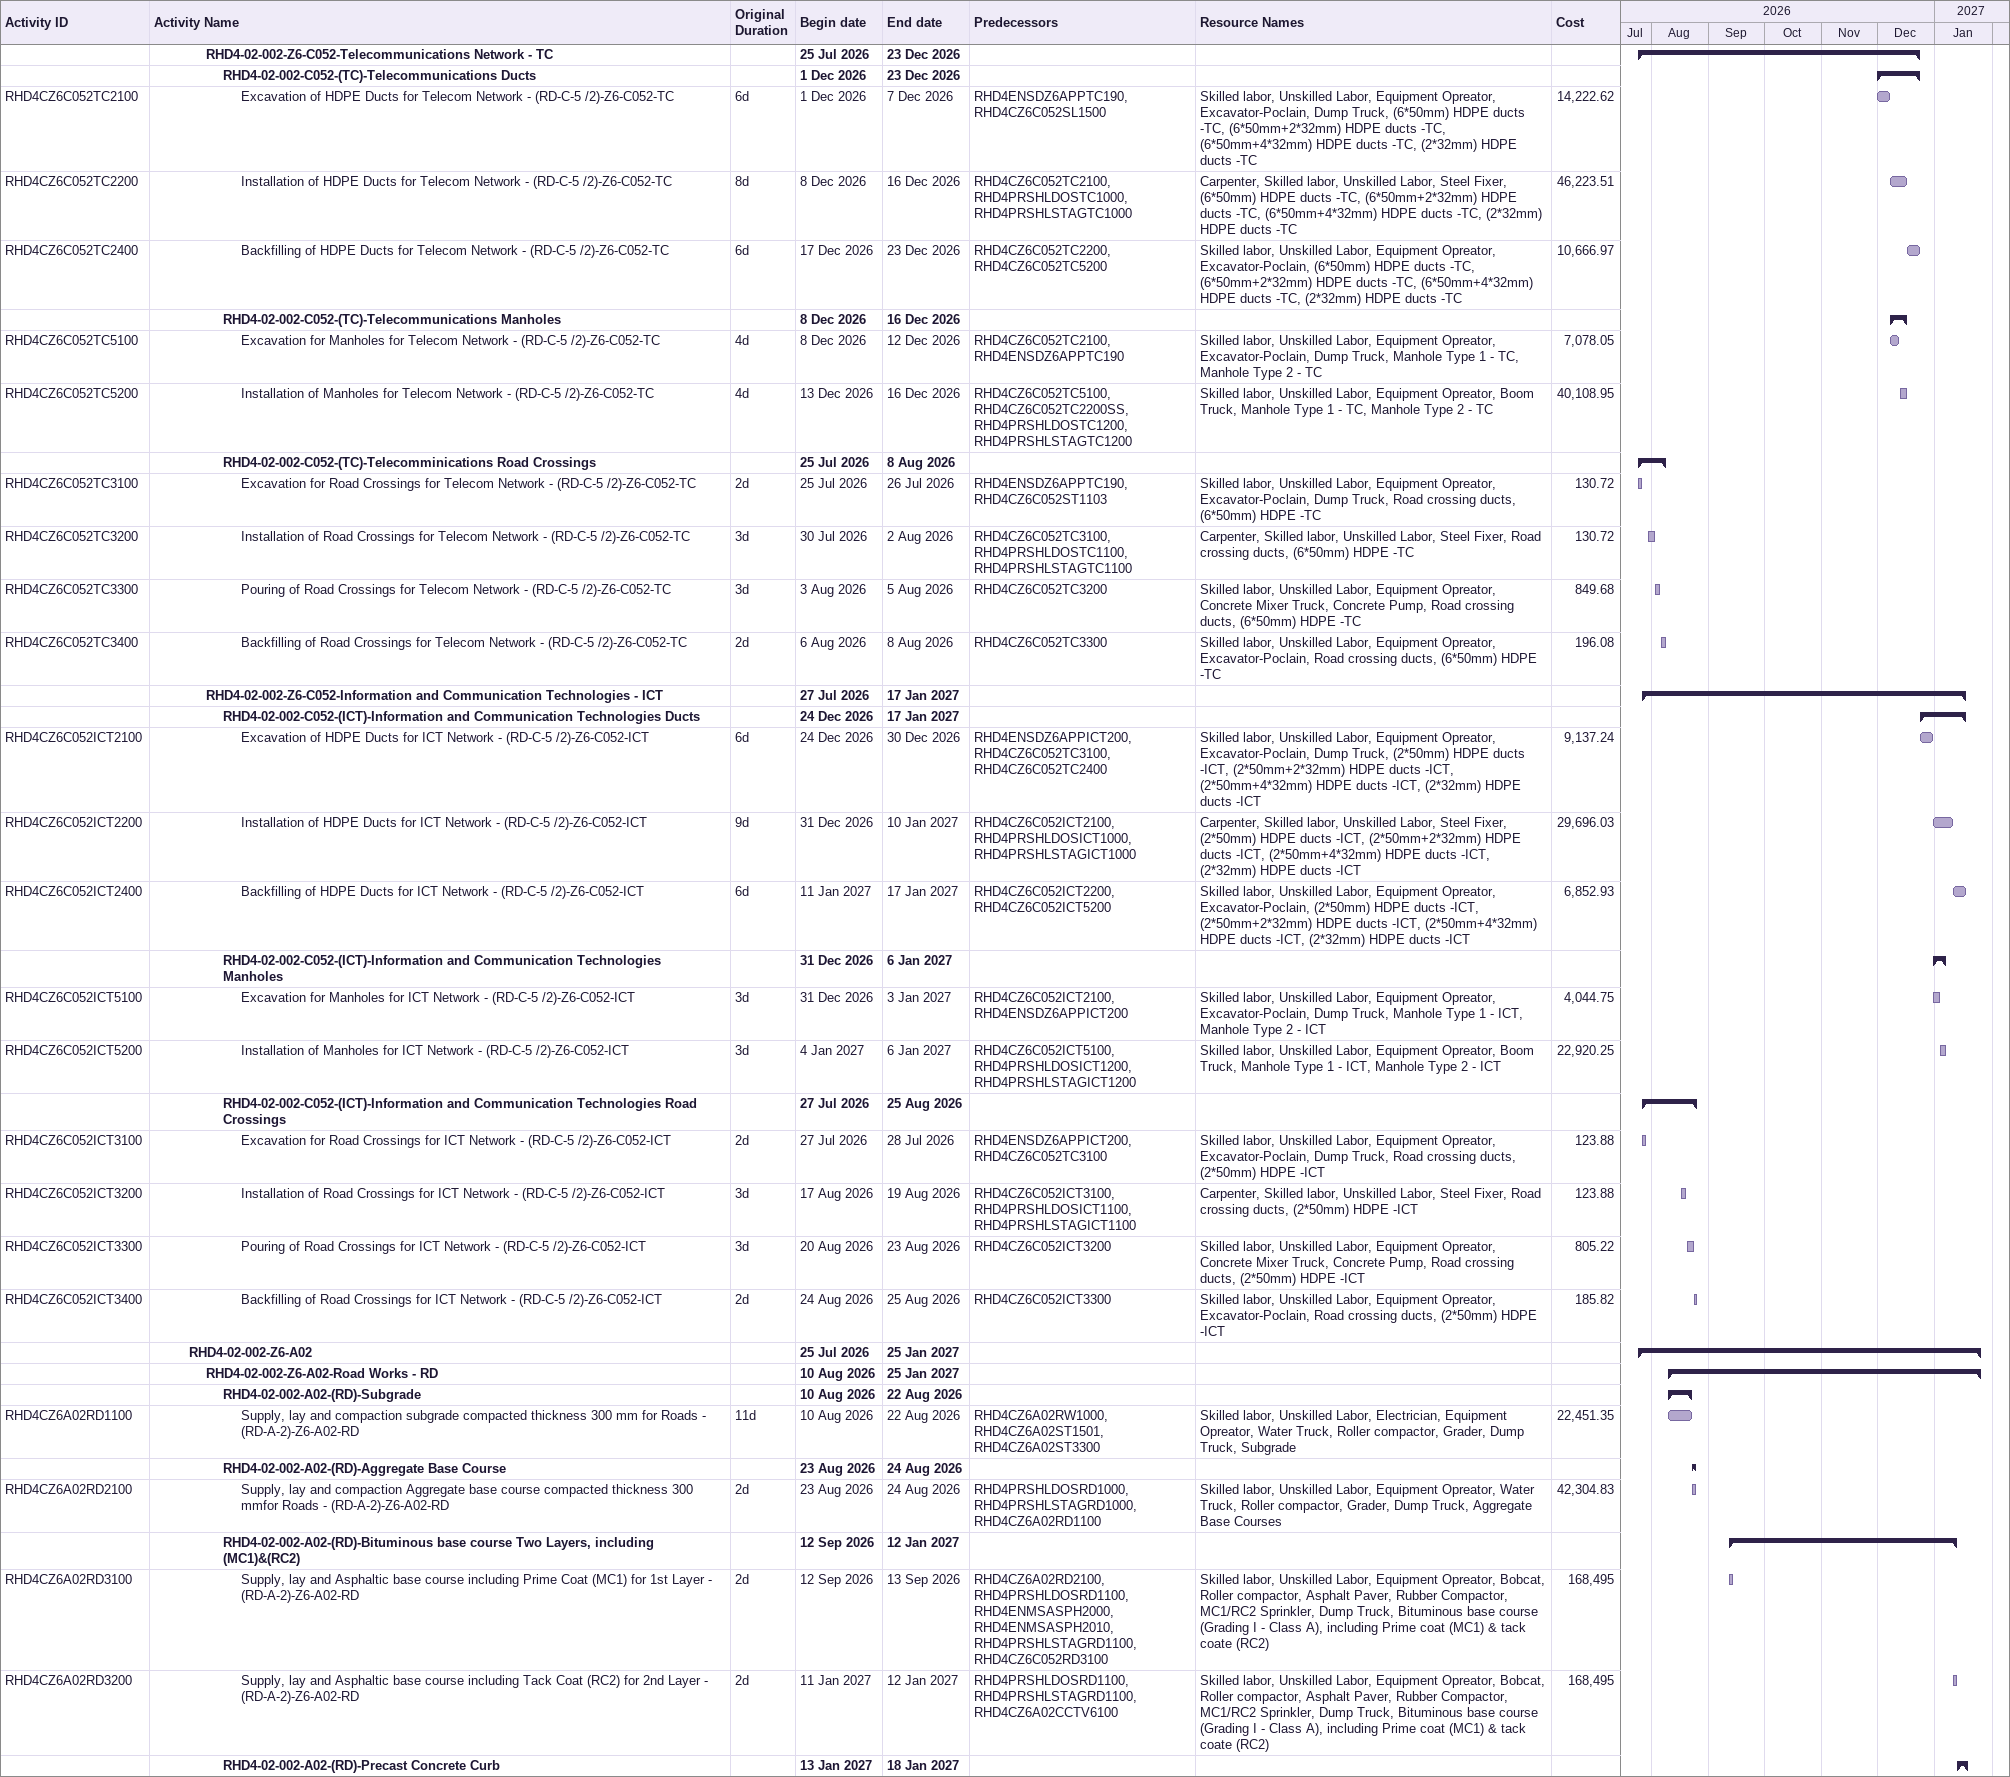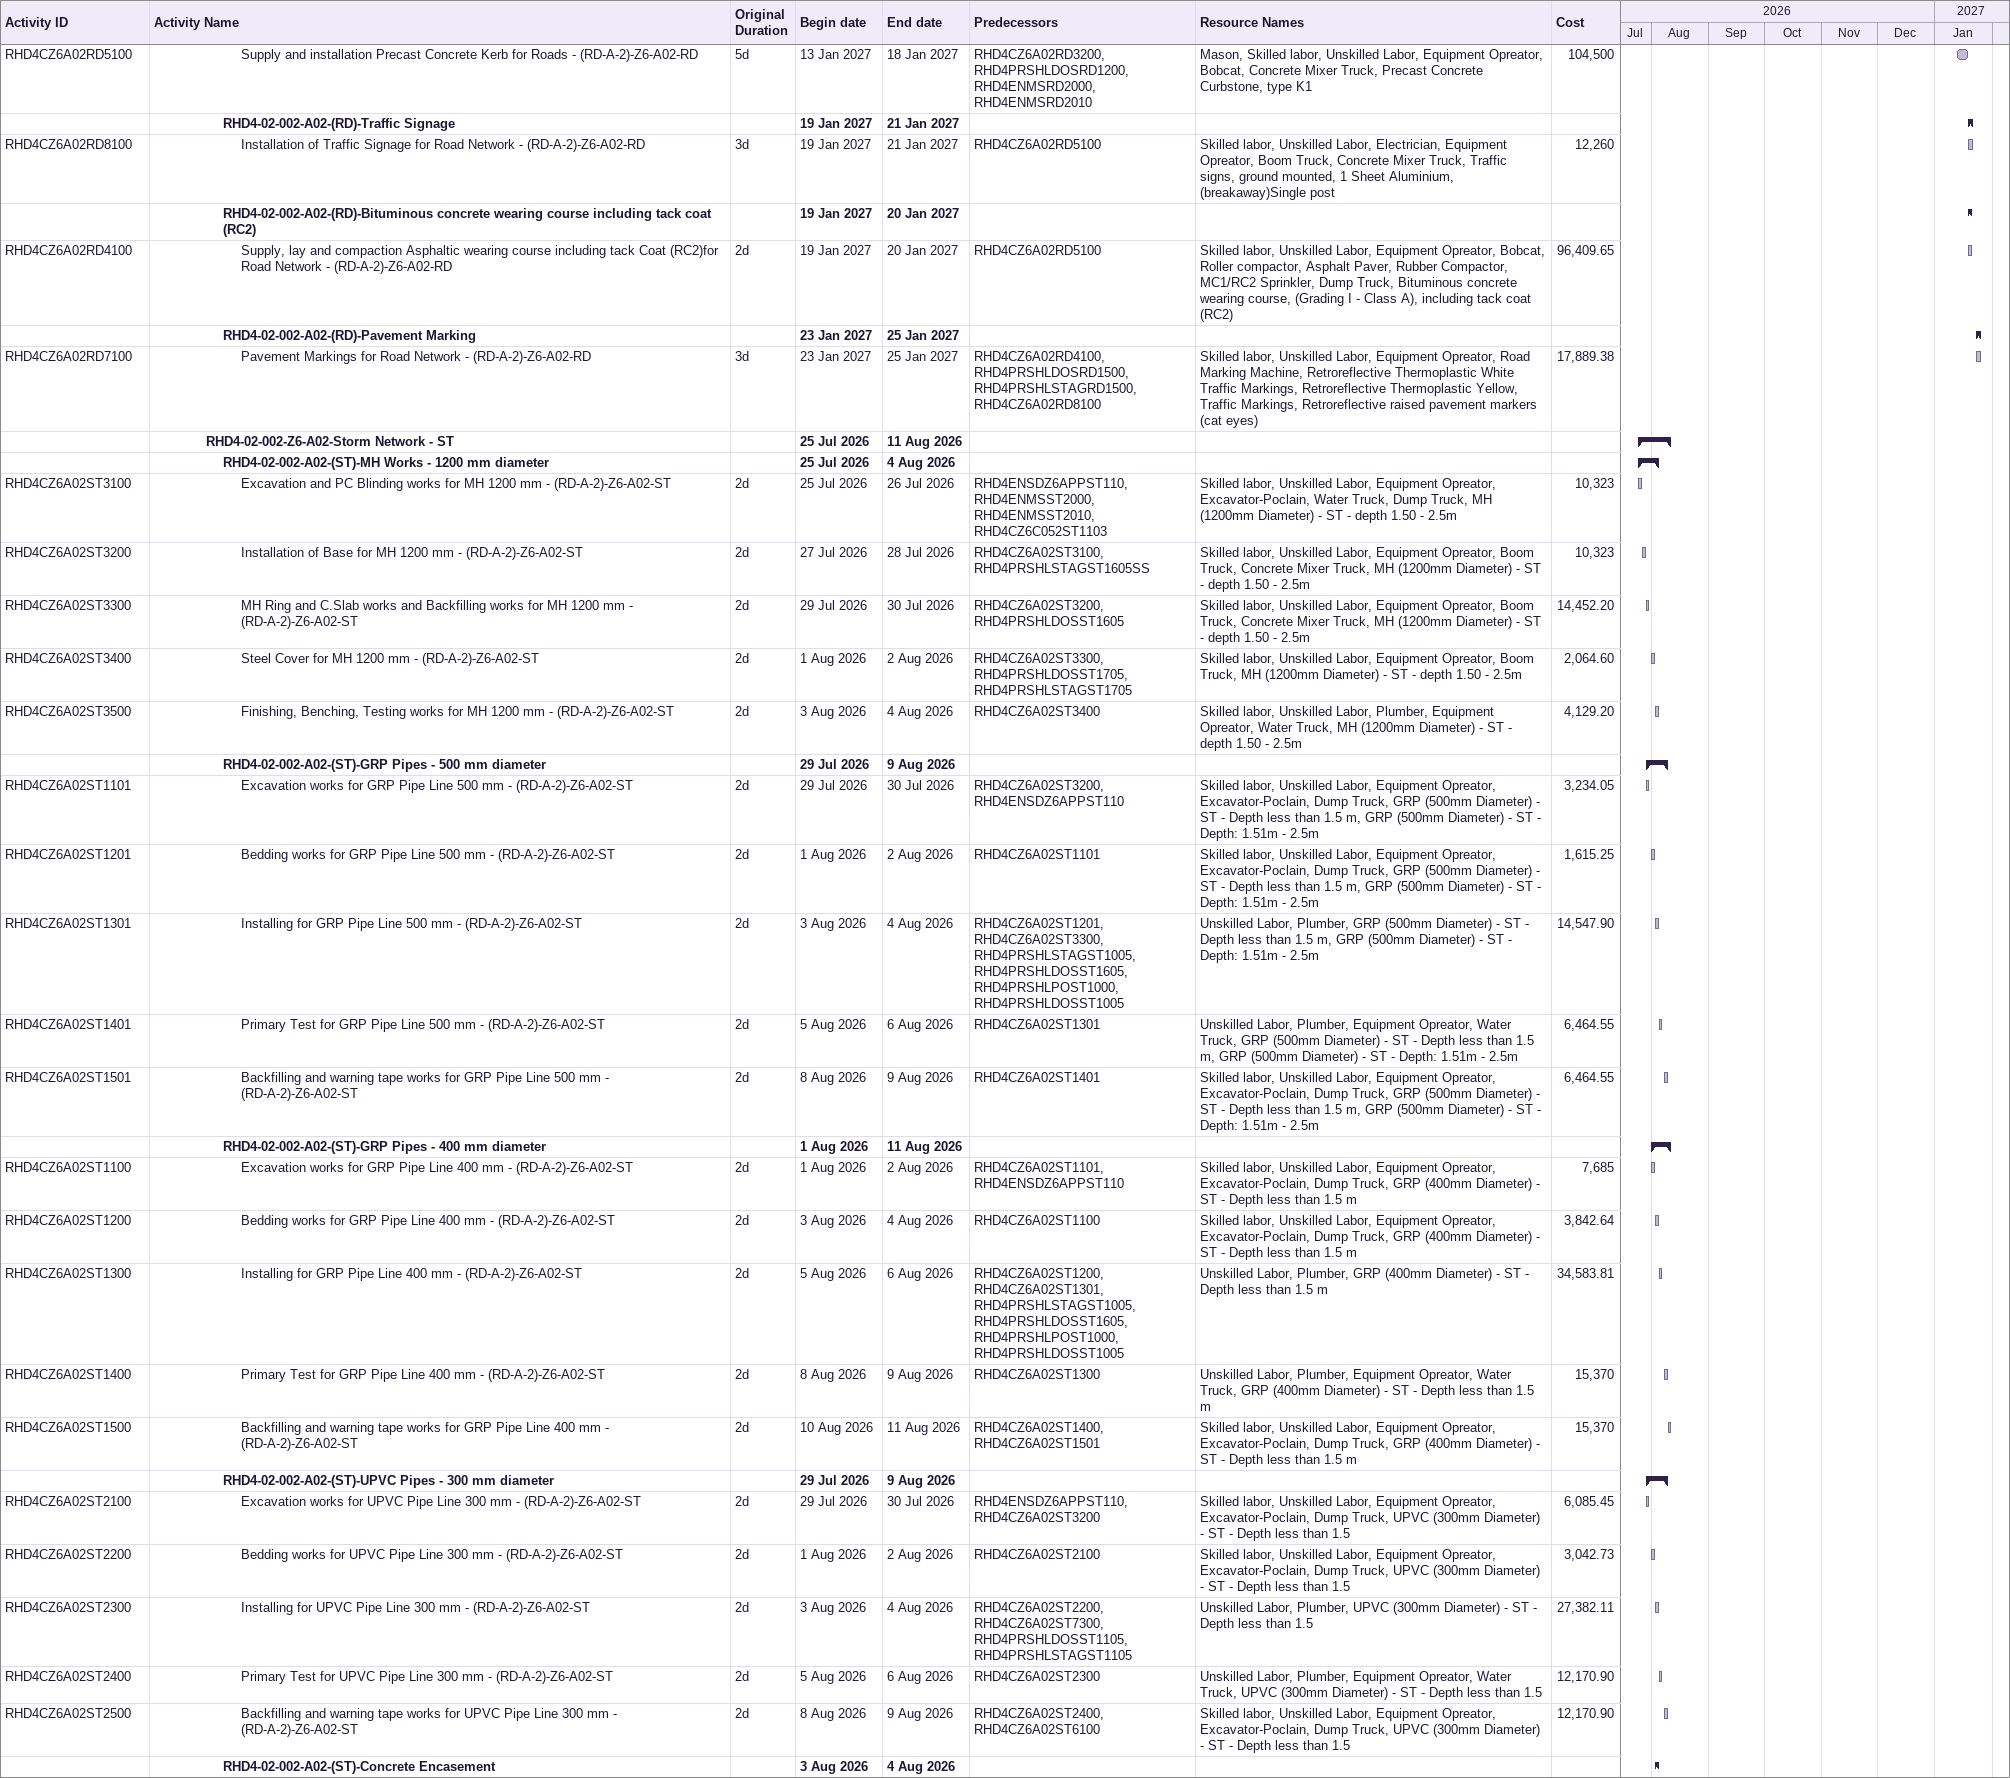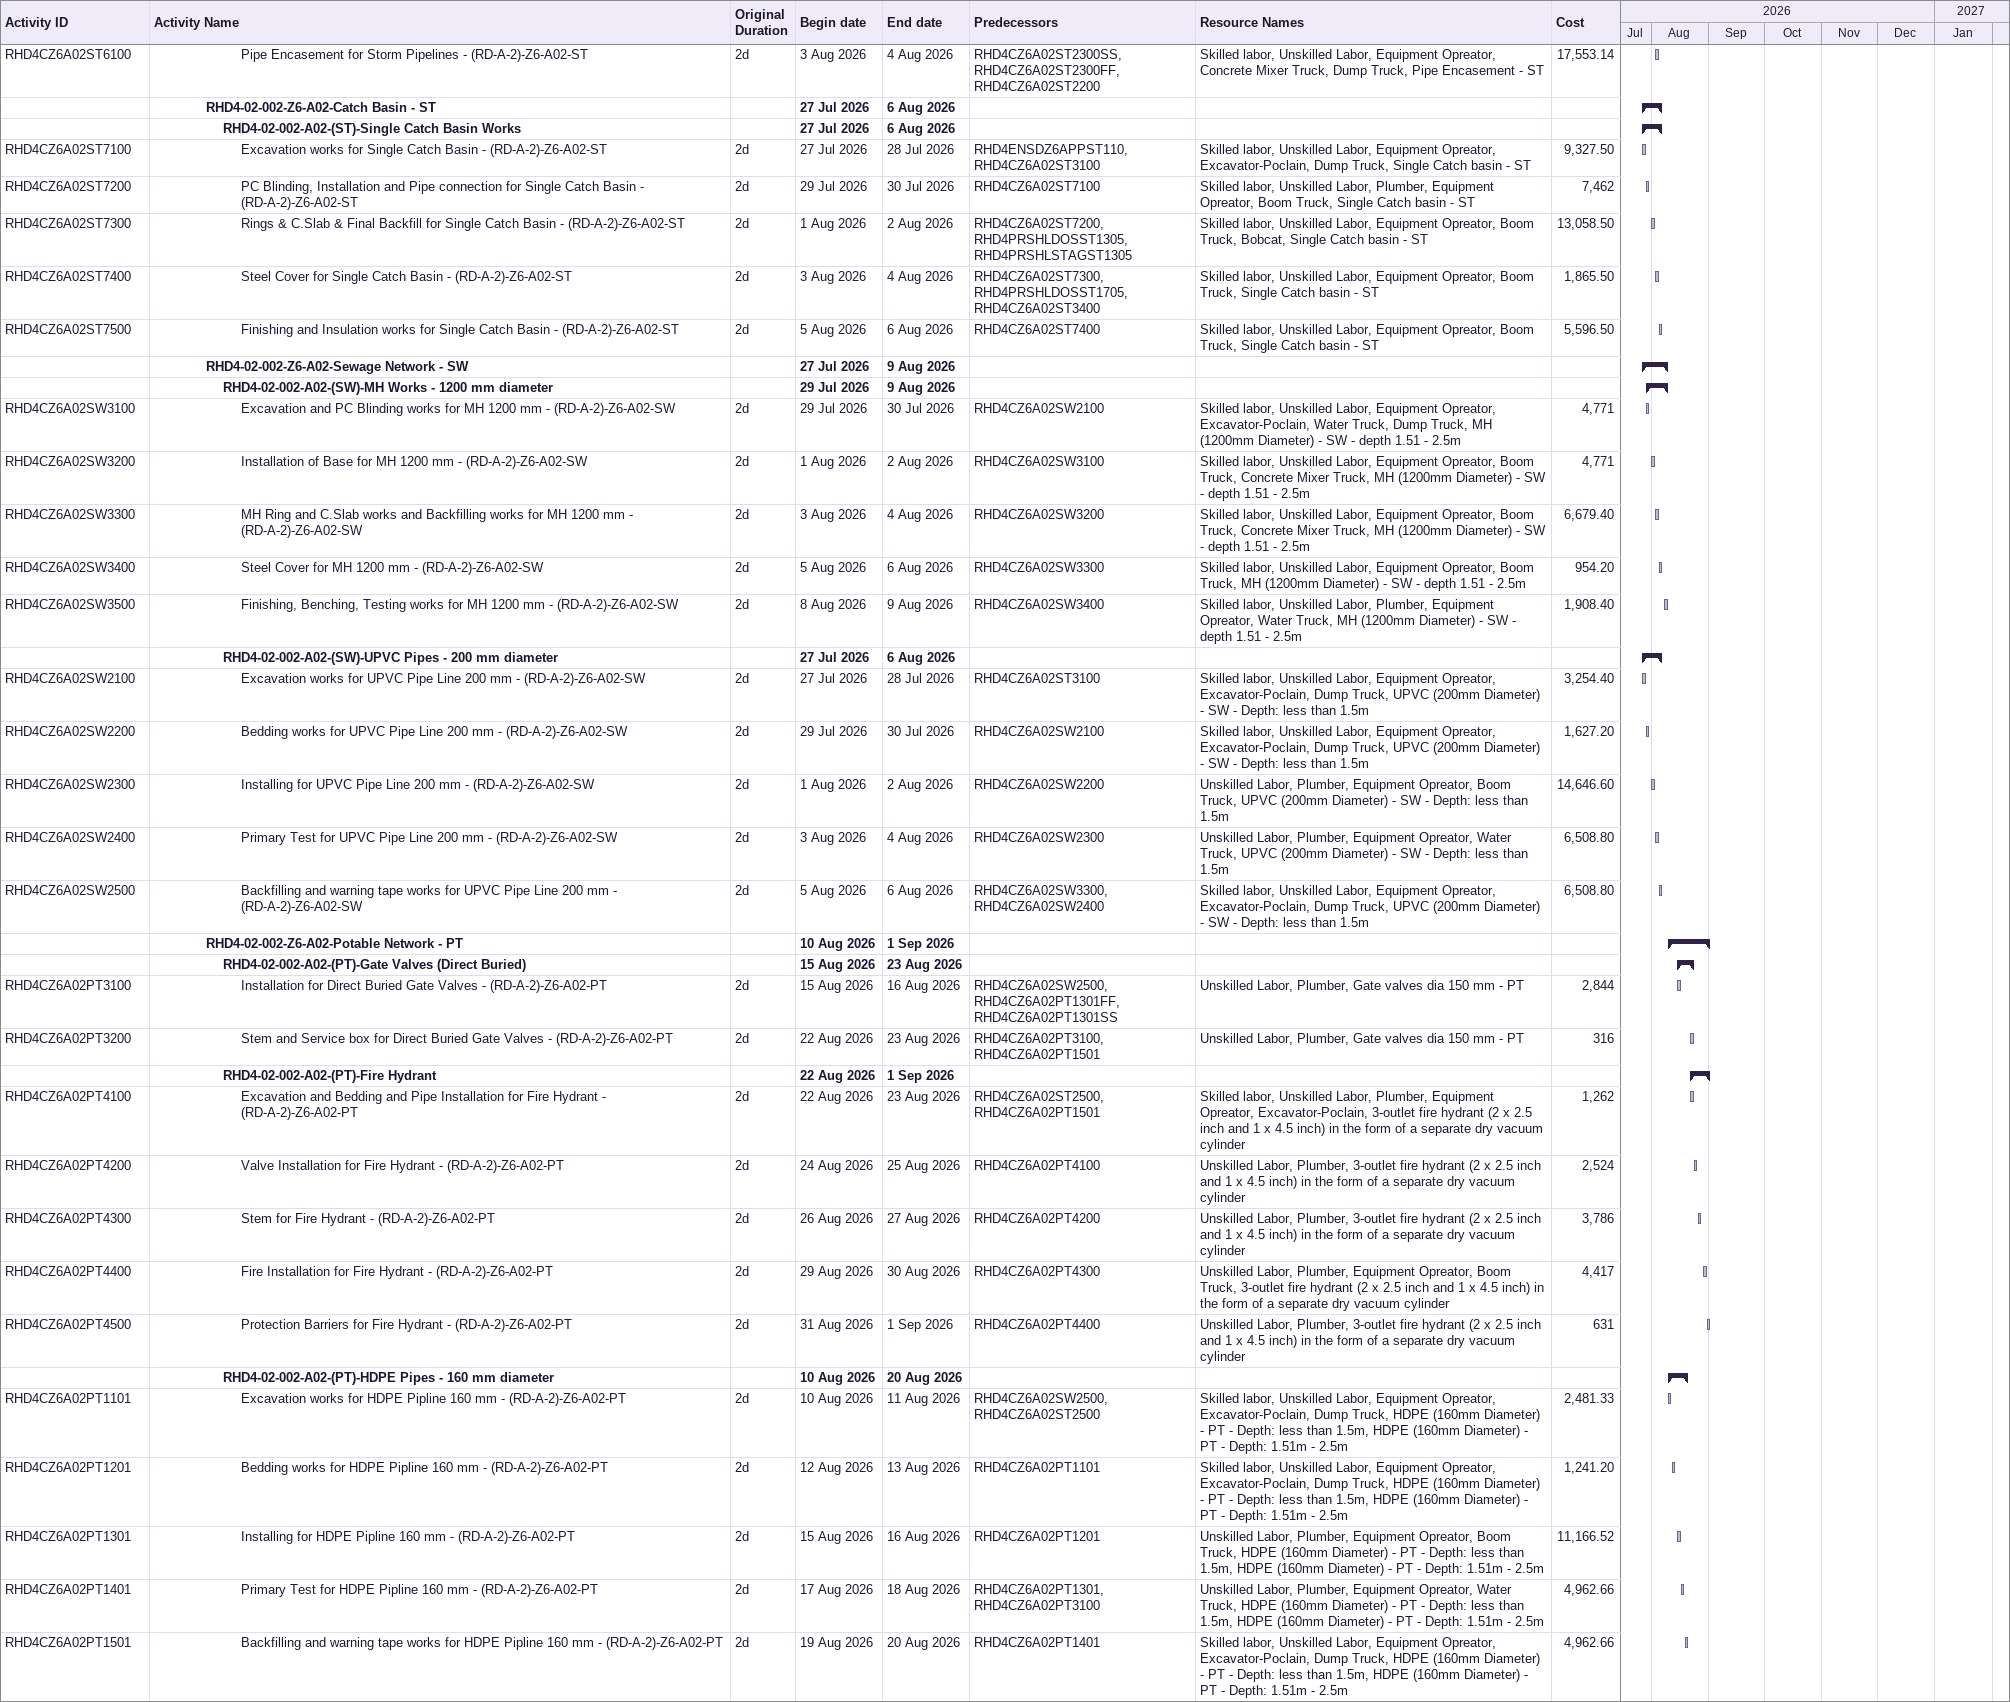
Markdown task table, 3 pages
| ID | Level | Task | Original duration | Start | Finish | Predecessors | Resources | Cost |
|---|---|---|---|---|---|---|---|---|
|  | 4 | **RHD4-02-002-Z6-C052-Telecommunications Network - TC** |  | 2026-07-25 | 2026-12-23 |  |  |  |
|  | 5 | **RHD4-02-002-C052-(TC)-Telecommunications Ducts** |  | 2026-12-01 | 2026-12-23 |  |  |  |
| RHD4CZ6C052TC2100 | 6 | Excavation of HDPE Ducts for Telecom Network - (RD-C-5 /2)-Z6-C052-TC | 6d | 2026-12-01 | 2026-12-07 | RHD4ENSDZ6APPTC190, RHD4CZ6C052SL1500 | Skilled labor, Unskilled Labor, Equipment Opreator, Excavator-Poclain, Dump Truck, (6*50mm) HDPE ducts -TC, (6*50mm+2*32mm) HDPE ducts -TC, (6*50mm+4*32mm) HDPE ducts -TC, (2*32mm) HDPE ducts -TC | 14222.62 |
| RHD4CZ6C052TC2200 | 6 | Installation of HDPE Ducts for Telecom Network - (RD-C-5 /2)-Z6-C052-TC | 8d | 2026-12-08 | 2026-12-16 | RHD4CZ6C052TC2100, RHD4PRSHLDOSTC1000, RHD4PRSHLSTAGTC1000 | Carpenter, Skilled labor, Unskilled Labor, Steel Fixer, (6*50mm) HDPE ducts -TC, (6*50mm+2*32mm) HDPE ducts -TC, (6*50mm+4*32mm) HDPE ducts -TC, (2*32mm) HDPE ducts -TC | 46223.51 |
| RHD4CZ6C052TC2400 | 6 | Backfilling of HDPE Ducts for Telecom Network - (RD-C-5 /2)-Z6-C052-TC | 6d | 2026-12-17 | 2026-12-23 | RHD4CZ6C052TC2200, RHD4CZ6C052TC5200 | Skilled labor, Unskilled Labor, Equipment Opreator, Excavator-Poclain, (6*50mm) HDPE ducts -TC, (6*50mm+2*32mm) HDPE ducts -TC, (6*50mm+4*32mm) HDPE ducts -TC, (2*32mm) HDPE ducts -TC | 10666.97 |
|  | 5 | **RHD4-02-002-C052-(TC)-Telecommunications Manholes** |  | 2026-12-08 | 2026-12-16 |  |  |  |
| RHD4CZ6C052TC5100 | 6 | Excavation for Manholes for Telecom Network - (RD-C-5 /2)-Z6-C052-TC | 4d | 2026-12-08 | 2026-12-12 | RHD4CZ6C052TC2100, RHD4ENSDZ6APPTC190 | Skilled labor, Unskilled Labor, Equipment Opreator, Excavator-Poclain, Dump Truck, Manhole Type 1 - TC, Manhole Type 2 - TC | 7078.05 |
| RHD4CZ6C052TC5200 | 6 | Installation of Manholes for Telecom Network - (RD-C-5 /2)-Z6-C052-TC | 4d | 2026-12-13 | 2026-12-16 | RHD4CZ6C052TC5100, RHD4CZ6C052TC2200SS, RHD4PRSHLDOSTC1200, RHD4PRSHLSTAGTC1200 | Skilled labor, Unskilled Labor, Equipment Opreator, Boom Truck, Manhole Type 1 - TC, Manhole Type 2 - TC | 40108.95 |
|  | 5 | **RHD4-02-002-C052-(TC)-Telecomminications Road Crossings** |  | 2026-07-25 | 2026-08-08 |  |  |  |
| RHD4CZ6C052TC3100 | 6 | Excavation for Road Crossings for Telecom Network - (RD-C-5 /2)-Z6-C052-TC | 2d | 2026-07-25 | 2026-07-26 | RHD4ENSDZ6APPTC190, RHD4CZ6C052ST1103 | Skilled labor, Unskilled Labor, Equipment Opreator, Excavator-Poclain, Dump Truck, Road crossing ducts, (6*50mm) HDPE -TC | 130.72 |
| RHD4CZ6C052TC3200 | 6 | Installation of Road Crossings for Telecom Network - (RD-C-5 /2)-Z6-C052-TC | 3d | 2026-07-30 | 2026-08-02 | RHD4CZ6C052TC3100, RHD4PRSHLDOSTC1100, RHD4PRSHLSTAGTC1100 | Carpenter, Skilled labor, Unskilled Labor, Steel Fixer, Road crossing ducts, (6*50mm) HDPE -TC | 130.72 |
| RHD4CZ6C052TC3300 | 6 | Pouring of Road Crossings for Telecom Network - (RD-C-5 /2)-Z6-C052-TC | 3d | 2026-08-03 | 2026-08-05 | RHD4CZ6C052TC3200 | Skilled labor, Unskilled Labor, Equipment Opreator, Concrete Mixer Truck, Concrete Pump, Road crossing ducts, (6*50mm) HDPE -TC | 849.68 |
| RHD4CZ6C052TC3400 | 6 | Backfilling of Road Crossings for Telecom Network - (RD-C-5 /2)-Z6-C052-TC | 2d | 2026-08-06 | 2026-08-08 | RHD4CZ6C052TC3300 | Skilled labor, Unskilled Labor, Equipment Opreator, Excavator-Poclain, Road crossing ducts, (6*50mm) HDPE -TC | 196.08 |
|  | 4 | **RHD4-02-002-Z6-C052-Information and Communication Technologies - ICT** |  | 2026-07-27 | 2027-01-17 |  |  |  |
|  | 5 | **RHD4-02-002-C052-(ICT)-Information and Communication Technologies Ducts** |  | 2026-12-24 | 2027-01-17 |  |  |  |
| RHD4CZ6C052ICT2100 | 6 | Excavation of HDPE Ducts for ICT Network - (RD-C-5 /2)-Z6-C052-ICT | 6d | 2026-12-24 | 2026-12-30 | RHD4ENSDZ6APPICT200, RHD4CZ6C052TC3100, RHD4CZ6C052TC2400 | Skilled labor, Unskilled Labor, Equipment Opreator, Excavator-Poclain, Dump Truck, (2*50mm) HDPE ducts -ICT, (2*50mm+2*32mm) HDPE ducts -ICT, (2*50mm+4*32mm) HDPE ducts -ICT, (2*32mm) HDPE ducts -ICT | 9137.24 |
| RHD4CZ6C052ICT2200 | 6 | Installation of HDPE Ducts for ICT Network - (RD-C-5 /2)-Z6-C052-ICT | 9d | 2026-12-31 | 2027-01-10 | RHD4CZ6C052ICT2100, RHD4PRSHLDOSICT1000, RHD4PRSHLSTAGICT1000 | Carpenter, Skilled labor, Unskilled Labor, Steel Fixer, (2*50mm) HDPE ducts -ICT, (2*50mm+2*32mm) HDPE ducts -ICT, (2*50mm+4*32mm) HDPE ducts -ICT, (2*32mm) HDPE ducts -ICT | 29696.03 |
| RHD4CZ6C052ICT2400 | 6 | Backfilling of HDPE Ducts for ICT Network - (RD-C-5 /2)-Z6-C052-ICT | 6d | 2027-01-11 | 2027-01-17 | RHD4CZ6C052ICT2200, RHD4CZ6C052ICT5200 | Skilled labor, Unskilled Labor, Equipment Opreator, Excavator-Poclain, (2*50mm) HDPE ducts -ICT, (2*50mm+2*32mm) HDPE ducts -ICT, (2*50mm+4*32mm) HDPE ducts -ICT, (2*32mm) HDPE ducts -ICT | 6852.93 |
|  | 5 | **RHD4-02-002-C052-(ICT)-Information and Communication Technologies Manholes** |  | 2026-12-31 | 2027-01-06 |  |  |  |
| RHD4CZ6C052ICT5100 | 6 | Excavation for Manholes for ICT Network - (RD-C-5 /2)-Z6-C052-ICT | 3d | 2026-12-31 | 2027-01-03 | RHD4CZ6C052ICT2100, RHD4ENSDZ6APPICT200 | Skilled labor, Unskilled Labor, Equipment Opreator, Excavator-Poclain, Dump Truck, Manhole Type 1 - ICT, Manhole Type 2 - ICT | 4044.75 |
| RHD4CZ6C052ICT5200 | 6 | Installation of Manholes for ICT Network - (RD-C-5 /2)-Z6-C052-ICT | 3d | 2027-01-04 | 2027-01-06 | RHD4CZ6C052ICT5100, RHD4PRSHLDOSICT1200, RHD4PRSHLSTAGICT1200 | Skilled labor, Unskilled Labor, Equipment Opreator, Boom Truck, Manhole Type 1 - ICT, Manhole Type 2 - ICT | 22920.25 |
|  | 5 | **RHD4-02-002-C052-(ICT)-Information and Communication Technologies Road Crossings** |  | 2026-07-27 | 2026-08-25 |  |  |  |
| RHD4CZ6C052ICT3100 | 6 | Excavation for Road Crossings for ICT Network - (RD-C-5 /2)-Z6-C052-ICT | 2d | 2026-07-27 | 2026-07-28 | RHD4ENSDZ6APPICT200, RHD4CZ6C052TC3100 | Skilled labor, Unskilled Labor, Equipment Opreator, Excavator-Poclain, Dump Truck, Road crossing ducts, (2*50mm) HDPE -ICT | 123.88 |
| RHD4CZ6C052ICT3200 | 6 | Installation of Road Crossings for ICT Network - (RD-C-5 /2)-Z6-C052-ICT | 3d | 2026-08-17 | 2026-08-19 | RHD4CZ6C052ICT3100, RHD4PRSHLDOSICT1100, RHD4PRSHLSTAGICT1100 | Carpenter, Skilled labor, Unskilled Labor, Steel Fixer, Road crossing ducts, (2*50mm) HDPE -ICT | 123.88 |
| RHD4CZ6C052ICT3300 | 6 | Pouring of Road Crossings for ICT Network - (RD-C-5 /2)-Z6-C052-ICT | 3d | 2026-08-20 | 2026-08-23 | RHD4CZ6C052ICT3200 | Skilled labor, Unskilled Labor, Equipment Opreator, Concrete Mixer Truck, Concrete Pump, Road crossing ducts, (2*50mm) HDPE -ICT | 805.22 |
| RHD4CZ6C052ICT3400 | 6 | Backfilling of Road Crossings for ICT Network - (RD-C-5 /2)-Z6-C052-ICT | 2d | 2026-08-24 | 2026-08-25 | RHD4CZ6C052ICT3300 | Skilled labor, Unskilled Labor, Equipment Opreator, Excavator-Poclain, Road crossing ducts, (2*50mm) HDPE -ICT | 185.82 |
|  | 3 | **RHD4-02-002-Z6-A02** |  | 2026-07-25 | 2027-01-25 |  |  |  |
|  | 4 | **RHD4-02-002-Z6-A02-Road Works - RD** |  | 2026-08-10 | 2027-01-25 |  |  |  |
|  | 5 | **RHD4-02-002-A02-(RD)-Subgrade** |  | 2026-08-10 | 2026-08-22 |  |  |  |
| RHD4CZ6A02RD1100 | 6 | Supply, lay and compaction subgrade compacted thickness 300 mm for Roads - (RD-A-2)-Z6-A02-RD | 11d | 2026-08-10 | 2026-08-22 | RHD4CZ6A02RW1000, RHD4CZ6A02ST1501, RHD4CZ6A02ST3300 | Skilled labor, Unskilled Labor, Electrician, Equipment Opreator, Water Truck, Roller compactor, Grader, Dump Truck, Subgrade | 22451.35 |
|  | 5 | **RHD4-02-002-A02-(RD)-Aggregate Base Course** |  | 2026-08-23 | 2026-08-24 |  |  |  |
| RHD4CZ6A02RD2100 | 6 | Supply, lay and compaction Aggregate base course compacted thickness 300 mmfor Roads - (RD-A-2)-Z6-A02-RD | 2d | 2026-08-23 | 2026-08-24 | RHD4PRSHLDOSRD1000, RHD4PRSHLSTAGRD1000, RHD4CZ6A02RD1100 | Skilled labor, Unskilled Labor, Equipment Opreator, Water Truck, Roller compactor, Grader, Dump Truck, Aggregate Base Courses | 42304.83 |
|  | 5 | **RHD4-02-002-A02-(RD)-Bituminous base course Two Layers, including (MC1)&(RC2)** |  | 2026-09-12 | 2027-01-12 |  |  |  |
| RHD4CZ6A02RD3100 | 6 | Supply, lay and Asphaltic base course including Prime Coat (MC1) for 1st Layer - (RD-A-2)-Z6-A02-RD | 2d | 2026-09-12 | 2026-09-13 | RHD4CZ6A02RD2100, RHD4PRSHLDOSRD1100, RHD4ENMSASPH2000, RHD4ENMSASPH2010, RHD4PRSHLSTAGRD1100, RHD4CZ6C052RD3100 | Skilled labor, Unskilled Labor, Equipment Opreator, Bobcat, Roller compactor, Asphalt Paver, Rubber Compactor, MC1/RC2 Sprinkler, Dump Truck, Bituminous base course (Grading I - Class A), including Prime coat (MC1) & tack coate (RC2) | 168495 |
| RHD4CZ6A02RD3200 | 6 | Supply, lay and Asphaltic base course including Tack Coat (RC2) for 2nd Layer - (RD-A-2)-Z6-A02-RD | 2d | 2027-01-11 | 2027-01-12 | RHD4PRSHLDOSRD1100, RHD4PRSHLSTAGRD1100, RHD4CZ6A02CCTV6100 | Skilled labor, Unskilled Labor, Equipment Opreator, Bobcat, Roller compactor, Asphalt Paver, Rubber Compactor, MC1/RC2 Sprinkler, Dump Truck, Bituminous base course (Grading I - Class A), including Prime coat (MC1) & tack coate (RC2) | 168495 |
|  | 5 | **RHD4-02-002-A02-(RD)-Precast Concrete Curb** |  | 2027-01-13 | 2027-01-18 |  |  |  |
| RHD4CZ6A02RD5100 | 6 | Supply and installation Precast Concrete Kerb for Roads - (RD-A-2)-Z6-A02-RD | 5d | 2027-01-13 | 2027-01-18 | RHD4CZ6A02RD3200, RHD4PRSHLDOSRD1200, RHD4ENMSRD2000, RHD4ENMSRD2010 | Mason, Skilled labor, Unskilled Labor, Equipment Opreator, Bobcat, Concrete Mixer Truck, Precast Concrete Curbstone, type K1 | 104500 |
|  | 5 | **RHD4-02-002-A02-(RD)-Traffic Signage** |  | 2027-01-19 | 2027-01-21 |  |  |  |
| RHD4CZ6A02RD8100 | 6 | Installation of Traffic Signage for Road Network - (RD-A-2)-Z6-A02-RD | 3d | 2027-01-19 | 2027-01-21 | RHD4CZ6A02RD5100 | Skilled labor, Unskilled Labor, Electrician, Equipment Opreator, Boom Truck, Concrete Mixer Truck, Traffic signs, ground mounted, 1 Sheet Aluminium, (breakaway)Single post | 12260 |
|  | 5 | **RHD4-02-002-A02-(RD)-Bituminous concrete wearing course including tack coat (RC2)** |  | 2027-01-19 | 2027-01-20 |  |  |  |
| RHD4CZ6A02RD4100 | 6 | Supply, lay and compaction Asphaltic wearing course including tack Coat (RC2)for Road Network - (RD-A-2)-Z6-A02-RD | 2d | 2027-01-19 | 2027-01-20 | RHD4CZ6A02RD5100 | Skilled labor, Unskilled Labor, Equipment Opreator, Bobcat, Roller compactor, Asphalt Paver, Rubber Compactor, MC1/RC2 Sprinkler, Dump Truck, Bituminous concrete wearing course, (Grading I - Class A), including tack coat (RC2) | 96409.65 |
|  | 5 | **RHD4-02-002-A02-(RD)-Pavement Marking** |  | 2027-01-23 | 2027-01-25 |  |  |  |
| RHD4CZ6A02RD7100 | 6 | Pavement Markings for Road Network - (RD-A-2)-Z6-A02-RD | 3d | 2027-01-23 | 2027-01-25 | RHD4CZ6A02RD4100, RHD4PRSHLDOSRD1500, RHD4PRSHLSTAGRD1500, RHD4CZ6A02RD8100 | Skilled labor, Unskilled Labor, Equipment Opreator, Road Marking Machine, Retroreflective Thermoplastic White Traffic Markings, Retroreflective Thermoplastic Yellow, Traffic Markings, Retroreflective raised pavement markers (cat eyes) | 17889.38 |
|  | 4 | **RHD4-02-002-Z6-A02-Storm Network - ST** |  | 2026-07-25 | 2026-08-11 |  |  |  |
|  | 5 | **RHD4-02-002-A02-(ST)-MH Works - 1200 mm diameter** |  | 2026-07-25 | 2026-08-04 |  |  |  |
| RHD4CZ6A02ST3100 | 6 | Excavation and PC Blinding works for MH 1200 mm - (RD-A-2)-Z6-A02-ST | 2d | 2026-07-25 | 2026-07-26 | RHD4ENSDZ6APPST110, RHD4ENMSST2000, RHD4ENMSST2010, RHD4CZ6C052ST1103 | Skilled labor, Unskilled Labor, Equipment Opreator, Excavator-Poclain, Water Truck, Dump Truck, MH (1200mm Diameter) - ST - depth 1.50 - 2.5m | 10323 |
| RHD4CZ6A02ST3200 | 6 | Installation of Base for MH 1200 mm - (RD-A-2)-Z6-A02-ST | 2d | 2026-07-27 | 2026-07-28 | RHD4CZ6A02ST3100, RHD4PRSHLSTAGST1605SS | Skilled labor, Unskilled Labor, Equipment Opreator, Boom Truck, Concrete Mixer Truck, MH (1200mm Diameter) - ST - depth 1.50 - 2.5m | 10323 |
| RHD4CZ6A02ST3300 | 6 | MH Ring and C.Slab works and Backfilling works for MH 1200 mm - (RD-A-2)-Z6-A02-ST | 2d | 2026-07-29 | 2026-07-30 | RHD4CZ6A02ST3200, RHD4PRSHLDOSST1605 | Skilled labor, Unskilled Labor, Equipment Opreator, Boom Truck, Concrete Mixer Truck, MH (1200mm Diameter) - ST - depth 1.50 - 2.5m | 14452.20 |
| RHD4CZ6A02ST3400 | 6 | Steel Cover for MH 1200 mm - (RD-A-2)-Z6-A02-ST | 2d | 2026-08-01 | 2026-08-02 | RHD4CZ6A02ST3300, RHD4PRSHLDOSST1705, RHD4PRSHLSTAGST1705 | Skilled labor, Unskilled Labor, Equipment Opreator, Boom Truck, MH (1200mm Diameter) - ST - depth 1.50 - 2.5m | 2064.60 |
| RHD4CZ6A02ST3500 | 6 | Finishing, Benching, Testing works for MH 1200 mm - (RD-A-2)-Z6-A02-ST | 2d | 2026-08-03 | 2026-08-04 | RHD4CZ6A02ST3400 | Skilled labor, Unskilled Labor, Plumber, Equipment Opreator, Water Truck, MH (1200mm Diameter) - ST - depth 1.50 - 2.5m | 4129.20 |
|  | 5 | **RHD4-02-002-A02-(ST)-GRP Pipes - 500 mm diameter** |  | 2026-07-29 | 2026-08-09 |  |  |  |
| RHD4CZ6A02ST1101 | 6 | Excavation works for GRP Pipe Line 500 mm - (RD-A-2)-Z6-A02-ST | 2d | 2026-07-29 | 2026-07-30 | RHD4CZ6A02ST3200, RHD4ENSDZ6APPST110 | Skilled labor, Unskilled Labor, Equipment Opreator, Excavator-Poclain, Dump Truck, GRP (500mm Diameter) - ST - Depth less than 1.5 m, GRP (500mm Diameter) - ST - Depth: 1.51m - 2.5m | 3234.05 |
| RHD4CZ6A02ST1201 | 6 | Bedding works for GRP Pipe Line 500 mm - (RD-A-2)-Z6-A02-ST | 2d | 2026-08-01 | 2026-08-02 | RHD4CZ6A02ST1101 | Skilled labor, Unskilled Labor, Equipment Opreator, Excavator-Poclain, Dump Truck, GRP (500mm Diameter) - ST - Depth less than 1.5 m, GRP (500mm Diameter) - ST - Depth: 1.51m - 2.5m | 1615.25 |
| RHD4CZ6A02ST1301 | 6 | Installing for GRP Pipe Line 500 mm - (RD-A-2)-Z6-A02-ST | 2d | 2026-08-03 | 2026-08-04 | RHD4CZ6A02ST1201, RHD4CZ6A02ST3300, RHD4PRSHLSTAGST1005, RHD4PRSHLDOSST1605, RHD4PRSHLPOST1000, RHD4PRSHLDOSST1005 | Unskilled Labor, Plumber, GRP (500mm Diameter) - ST - Depth less than 1.5 m, GRP (500mm Diameter) - ST - Depth: 1.51m - 2.5m | 14547.90 |
| RHD4CZ6A02ST1401 | 6 | Primary Test for GRP Pipe Line 500 mm - (RD-A-2)-Z6-A02-ST | 2d | 2026-08-05 | 2026-08-06 | RHD4CZ6A02ST1301 | Unskilled Labor, Plumber, Equipment Opreator, Water Truck, GRP (500mm Diameter) - ST - Depth less than 1.5 m, GRP (500mm Diameter) - ST - Depth: 1.51m - 2.5m | 6464.55 |
| RHD4CZ6A02ST1501 | 6 | Backfilling and warning tape works for GRP Pipe Line 500 mm - (RD-A-2)-Z6-A02-ST | 2d | 2026-08-08 | 2026-08-09 | RHD4CZ6A02ST1401 | Skilled labor, Unskilled Labor, Equipment Opreator, Excavator-Poclain, Dump Truck, GRP (500mm Diameter) - ST - Depth less than 1.5 m, GRP (500mm Diameter) - ST - Depth: 1.51m - 2.5m | 6464.55 |
|  | 5 | **RHD4-02-002-A02-(ST)-GRP Pipes - 400 mm diameter** |  | 2026-08-01 | 2026-08-11 |  |  |  |
| RHD4CZ6A02ST1100 | 6 | Excavation works for GRP Pipe Line 400 mm - (RD-A-2)-Z6-A02-ST | 2d | 2026-08-01 | 2026-08-02 | RHD4CZ6A02ST1101, RHD4ENSDZ6APPST110 | Skilled labor, Unskilled Labor, Equipment Opreator, Excavator-Poclain, Dump Truck, GRP (400mm Diameter) - ST - Depth less than 1.5 m | 7685 |
| RHD4CZ6A02ST1200 | 6 | Bedding works for GRP Pipe Line 400 mm - (RD-A-2)-Z6-A02-ST | 2d | 2026-08-03 | 2026-08-04 | RHD4CZ6A02ST1100 | Skilled labor, Unskilled Labor, Equipment Opreator, Excavator-Poclain, Dump Truck, GRP (400mm Diameter) - ST - Depth less than 1.5 m | 3842.64 |
| RHD4CZ6A02ST1300 | 6 | Installing for GRP Pipe Line 400 mm - (RD-A-2)-Z6-A02-ST | 2d | 2026-08-05 | 2026-08-06 | RHD4CZ6A02ST1200, RHD4CZ6A02ST1301, RHD4PRSHLSTAGST1005, RHD4PRSHLDOSST1605, RHD4PRSHLPOST1000, RHD4PRSHLDOSST1005 | Unskilled Labor, Plumber, GRP (400mm Diameter) - ST - Depth less than 1.5 m | 34583.81 |
| RHD4CZ6A02ST1400 | 6 | Primary Test for GRP Pipe Line 400 mm - (RD-A-2)-Z6-A02-ST | 2d | 2026-08-08 | 2026-08-09 | RHD4CZ6A02ST1300 | Unskilled Labor, Plumber, Equipment Opreator, Water Truck, GRP (400mm Diameter) - ST - Depth less than 1.5 m | 15370 |
| RHD4CZ6A02ST1500 | 6 | Backfilling and warning tape works for GRP Pipe Line 400 mm - (RD-A-2)-Z6-A02-ST | 2d | 2026-08-10 | 2026-08-11 | RHD4CZ6A02ST1400, RHD4CZ6A02ST1501 | Skilled labor, Unskilled Labor, Equipment Opreator, Excavator-Poclain, Dump Truck, GRP (400mm Diameter) - ST - Depth less than 1.5 m | 15370 |
|  | 5 | **RHD4-02-002-A02-(ST)-UPVC Pipes - 300 mm diameter** |  | 2026-07-29 | 2026-08-09 |  |  |  |
| RHD4CZ6A02ST2100 | 6 | Excavation works for UPVC Pipe Line 300 mm - (RD-A-2)-Z6-A02-ST | 2d | 2026-07-29 | 2026-07-30 | RHD4ENSDZ6APPST110, RHD4CZ6A02ST3200 | Skilled labor, Unskilled Labor, Equipment Opreator, Excavator-Poclain, Dump Truck, UPVC (300mm Diameter) - ST - Depth less than 1.5 | 6085.45 |
| RHD4CZ6A02ST2200 | 6 | Bedding works for UPVC Pipe Line 300 mm - (RD-A-2)-Z6-A02-ST | 2d | 2026-08-01 | 2026-08-02 | RHD4CZ6A02ST2100 | Skilled labor, Unskilled Labor, Equipment Opreator, Excavator-Poclain, Dump Truck, UPVC (300mm Diameter) - ST - Depth less than 1.5 | 3042.73 |
| RHD4CZ6A02ST2300 | 6 | Installing for UPVC Pipe Line 300 mm - (RD-A-2)-Z6-A02-ST | 2d | 2026-08-03 | 2026-08-04 | RHD4CZ6A02ST2200, RHD4CZ6A02ST7300, RHD4PRSHLDOSST1105, RHD4PRSHLSTAGST1105 | Unskilled Labor, Plumber, UPVC (300mm Diameter) - ST - Depth less than 1.5 | 27382.11 |
| RHD4CZ6A02ST2400 | 6 | Primary Test for UPVC Pipe Line 300 mm - (RD-A-2)-Z6-A02-ST | 2d | 2026-08-05 | 2026-08-06 | RHD4CZ6A02ST2300 | Unskilled Labor, Plumber, Equipment Opreator, Water Truck, UPVC (300mm Diameter) - ST - Depth less than 1.5 | 12170.90 |
| RHD4CZ6A02ST2500 | 6 | Backfilling and warning tape works for UPVC Pipe Line 300 mm - (RD-A-2)-Z6-A02-ST | 2d | 2026-08-08 | 2026-08-09 | RHD4CZ6A02ST2400, RHD4CZ6A02ST6100 | Skilled labor, Unskilled Labor, Equipment Opreator, Excavator-Poclain, Dump Truck, UPVC (300mm Diameter) - ST - Depth less than 1.5 | 12170.90 |
|  | 5 | **RHD4-02-002-A02-(ST)-Concrete Encasement** |  | 2026-08-03 | 2026-08-04 |  |  |  |
| RHD4CZ6A02ST6100 | 6 | Pipe Encasement for Storm Pipelines - (RD-A-2)-Z6-A02-ST | 2d | 2026-08-03 | 2026-08-04 | RHD4CZ6A02ST2300SS, RHD4CZ6A02ST2300FF, RHD4CZ6A02ST2200 | Skilled labor, Unskilled Labor, Equipment Opreator, Concrete Mixer Truck, Dump Truck, Pipe Encasement - ST | 17553.14 |
|  | 4 | **RHD4-02-002-Z6-A02-Catch Basin - ST** |  | 2026-07-27 | 2026-08-06 |  |  |  |
|  | 5 | **RHD4-02-002-A02-(ST)-Single Catch Basin Works** |  | 2026-07-27 | 2026-08-06 |  |  |  |
| RHD4CZ6A02ST7100 | 6 | Excavation works for Single Catch Basin - (RD-A-2)-Z6-A02-ST | 2d | 2026-07-27 | 2026-07-28 | RHD4ENSDZ6APPST110, RHD4CZ6A02ST3100 | Skilled labor, Unskilled Labor, Equipment Opreator, Excavator-Poclain, Dump Truck, Single Catch basin - ST | 9327.50 |
| RHD4CZ6A02ST7200 | 6 | PC Blinding, Installation and Pipe connection for Single Catch Basin - (RD-A-2)-Z6-A02-ST | 2d | 2026-07-29 | 2026-07-30 | RHD4CZ6A02ST7100 | Skilled labor, Unskilled Labor, Plumber, Equipment Opreator, Boom Truck, Single Catch basin - ST | 7462 |
| RHD4CZ6A02ST7300 | 6 | Rings & C.Slab & Final Backfill for Single Catch Basin - (RD-A-2)-Z6-A02-ST | 2d | 2026-08-01 | 2026-08-02 | RHD4CZ6A02ST7200, RHD4PRSHLDOSST1305, RHD4PRSHLSTAGST1305 | Skilled labor, Unskilled Labor, Equipment Opreator, Boom Truck, Bobcat, Single Catch basin - ST | 13058.50 |
| RHD4CZ6A02ST7400 | 6 | Steel Cover for Single Catch Basin - (RD-A-2)-Z6-A02-ST | 2d | 2026-08-03 | 2026-08-04 | RHD4CZ6A02ST7300, RHD4PRSHLDOSST1705, RHD4CZ6A02ST3400 | Skilled labor, Unskilled Labor, Equipment Opreator, Boom Truck, Single Catch basin - ST | 1865.50 |
| RHD4CZ6A02ST7500 | 6 | Finishing and Insulation works for Single Catch Basin - (RD-A-2)-Z6-A02-ST | 2d | 2026-08-05 | 2026-08-06 | RHD4CZ6A02ST7400 | Skilled labor, Unskilled Labor, Equipment Opreator, Boom Truck, Single Catch basin - ST | 5596.50 |
|  | 4 | **RHD4-02-002-Z6-A02-Sewage Network - SW** |  | 2026-07-27 | 2026-08-09 |  |  |  |
|  | 5 | **RHD4-02-002-A02-(SW)-MH Works - 1200 mm diameter** |  | 2026-07-29 | 2026-08-09 |  |  |  |
| RHD4CZ6A02SW3100 | 6 | Excavation and PC Blinding works for MH 1200 mm - (RD-A-2)-Z6-A02-SW | 2d | 2026-07-29 | 2026-07-30 | RHD4CZ6A02SW2100 | Skilled labor, Unskilled Labor, Equipment Opreator, Excavator-Poclain, Water Truck, Dump Truck, MH (1200mm Diameter) - SW - depth 1.51 - 2.5m | 4771 |
| RHD4CZ6A02SW3200 | 6 | Installation of Base for MH 1200 mm - (RD-A-2)-Z6-A02-SW | 2d | 2026-08-01 | 2026-08-02 | RHD4CZ6A02SW3100 | Skilled labor, Unskilled Labor, Equipment Opreator, Boom Truck, Concrete Mixer Truck, MH (1200mm Diameter) - SW - depth 1.51 - 2.5m | 4771 |
| RHD4CZ6A02SW3300 | 6 | MH Ring and C.Slab works and Backfilling works for MH 1200 mm - (RD-A-2)-Z6-A02-SW | 2d | 2026-08-03 | 2026-08-04 | RHD4CZ6A02SW3200 | Skilled labor, Unskilled Labor, Equipment Opreator, Boom Truck, Concrete Mixer Truck, MH (1200mm Diameter) - SW - depth 1.51 - 2.5m | 6679.40 |
| RHD4CZ6A02SW3400 | 6 | Steel Cover for MH 1200 mm - (RD-A-2)-Z6-A02-SW | 2d | 2026-08-05 | 2026-08-06 | RHD4CZ6A02SW3300 | Skilled labor, Unskilled Labor, Equipment Opreator, Boom Truck, MH (1200mm Diameter) - SW - depth 1.51 - 2.5m | 954.20 |
| RHD4CZ6A02SW3500 | 6 | Finishing, Benching, Testing works for MH 1200 mm - (RD-A-2)-Z6-A02-SW | 2d | 2026-08-08 | 2026-08-09 | RHD4CZ6A02SW3400 | Skilled labor, Unskilled Labor, Plumber, Equipment Opreator, Water Truck, MH (1200mm Diameter) - SW - depth 1.51 - 2.5m | 1908.40 |
|  | 5 | **RHD4-02-002-A02-(SW)-UPVC Pipes - 200 mm diameter** |  | 2026-07-27 | 2026-08-06 |  |  |  |
| RHD4CZ6A02SW2100 | 6 | Excavation works for UPVC Pipe Line 200 mm - (RD-A-2)-Z6-A02-SW | 2d | 2026-07-27 | 2026-07-28 | RHD4CZ6A02ST3100 | Skilled labor, Unskilled Labor, Equipment Opreator, Excavator-Poclain, Dump Truck, UPVC (200mm Diameter) - SW - Depth: less than 1.5m | 3254.40 |
| RHD4CZ6A02SW2200 | 6 | Bedding works for UPVC Pipe Line 200 mm - (RD-A-2)-Z6-A02-SW | 2d | 2026-07-29 | 2026-07-30 | RHD4CZ6A02SW2100 | Skilled labor, Unskilled Labor, Equipment Opreator, Excavator-Poclain, Dump Truck, UPVC (200mm Diameter) - SW - Depth: less than 1.5m | 1627.20 |
| RHD4CZ6A02SW2300 | 6 | Installing for UPVC Pipe Line 200 mm - (RD-A-2)-Z6-A02-SW | 2d | 2026-08-01 | 2026-08-02 | RHD4CZ6A02SW2200 | Unskilled Labor, Plumber, Equipment Opreator, Boom Truck, UPVC (200mm Diameter) - SW - Depth: less than 1.5m | 14646.60 |
| RHD4CZ6A02SW2400 | 6 | Primary Test for UPVC Pipe Line 200 mm - (RD-A-2)-Z6-A02-SW | 2d | 2026-08-03 | 2026-08-04 | RHD4CZ6A02SW2300 | Unskilled Labor, Plumber, Equipment Opreator, Water Truck, UPVC (200mm Diameter) - SW - Depth: less than 1.5m | 6508.80 |
| RHD4CZ6A02SW2500 | 6 | Backfilling and warning tape works for UPVC Pipe Line 200 mm - (RD-A-2)-Z6-A02-SW | 2d | 2026-08-05 | 2026-08-06 | RHD4CZ6A02SW3300, RHD4CZ6A02SW2400 | Skilled labor, Unskilled Labor, Equipment Opreator, Excavator-Poclain, Dump Truck, UPVC (200mm Diameter) - SW - Depth: less than 1.5m | 6508.80 |
|  | 4 | **RHD4-02-002-Z6-A02-Potable Network - PT** |  | 2026-08-10 | 2026-09-01 |  |  |  |
|  | 5 | **RHD4-02-002-A02-(PT)-Gate Valves (Direct Buried)** |  | 2026-08-15 | 2026-08-23 |  |  |  |
| RHD4CZ6A02PT3100 | 6 | Installation for Direct Buried Gate Valves - (RD-A-2)-Z6-A02-PT | 2d | 2026-08-15 | 2026-08-16 | RHD4CZ6A02SW2500, RHD4CZ6A02PT1301FF, RHD4CZ6A02PT1301SS | Unskilled Labor, Plumber, Gate valves dia 150 mm - PT | 2844 |
| RHD4CZ6A02PT3200 | 6 | Stem and Service box for Direct Buried Gate Valves - (RD-A-2)-Z6-A02-PT | 2d | 2026-08-22 | 2026-08-23 | RHD4CZ6A02PT3100, RHD4CZ6A02PT1501 | Unskilled Labor, Plumber, Gate valves dia 150 mm - PT | 316 |
|  | 5 | **RHD4-02-002-A02-(PT)-Fire Hydrant** |  | 2026-08-22 | 2026-09-01 |  |  |  |
| RHD4CZ6A02PT4100 | 6 | Excavation and Bedding and Pipe Installation for Fire Hydrant - (RD-A-2)-Z6-A02-PT | 2d | 2026-08-22 | 2026-08-23 | RHD4CZ6A02ST2500, RHD4CZ6A02PT1501 | Skilled labor, Unskilled Labor, Plumber, Equipment Opreator, Excavator-Poclain, 3-outlet fire hydrant (2 x 2.5 inch and 1 x 4.5 inch) in the form of a separate dry vacuum cylinder | 1262 |
| RHD4CZ6A02PT4200 | 6 | Valve Installation for Fire Hydrant - (RD-A-2)-Z6-A02-PT | 2d | 2026-08-24 | 2026-08-25 | RHD4CZ6A02PT4100 | Unskilled Labor, Plumber, 3-outlet fire hydrant (2 x 2.5 inch and 1 x 4.5 inch) in the form of a separate dry vacuum cylinder | 2524 |
| RHD4CZ6A02PT4300 | 6 | Stem for Fire Hydrant - (RD-A-2)-Z6-A02-PT | 2d | 2026-08-26 | 2026-08-27 | RHD4CZ6A02PT4200 | Unskilled Labor, Plumber, 3-outlet fire hydrant (2 x 2.5 inch and 1 x 4.5 inch) in the form of a separate dry vacuum cylinder | 3786 |
| RHD4CZ6A02PT4400 | 6 | Fire Installation for Fire Hydrant - (RD-A-2)-Z6-A02-PT | 2d | 2026-08-29 | 2026-08-30 | RHD4CZ6A02PT4300 | Unskilled Labor, Plumber, Equipment Opreator, Boom Truck, 3-outlet fire hydrant (2 x 2.5 inch and 1 x 4.5 inch) in the form of a separate dry vacuum cylinder | 4417 |
| RHD4CZ6A02PT4500 | 6 | Protection Barriers for Fire Hydrant - (RD-A-2)-Z6-A02-PT | 2d | 2026-08-31 | 2026-09-01 | RHD4CZ6A02PT4400 | Unskilled Labor, Plumber, 3-outlet fire hydrant (2 x 2.5 inch and 1 x 4.5 inch) in the form of a separate dry vacuum cylinder | 631 |
|  | 5 | **RHD4-02-002-A02-(PT)-HDPE Pipes - 160 mm diameter** |  | 2026-08-10 | 2026-08-20 |  |  |  |
| RHD4CZ6A02PT1101 | 6 | Excavation works for HDPE Pipline 160 mm - (RD-A-2)-Z6-A02-PT | 2d | 2026-08-10 | 2026-08-11 | RHD4CZ6A02SW2500, RHD4CZ6A02ST2500 | Skilled labor, Unskilled Labor, Equipment Opreator, Excavator-Poclain, Dump Truck, HDPE (160mm Diameter) - PT - Depth: less than 1.5m, HDPE (160mm Diameter) - PT - Depth: 1.51m - 2.5m | 2481.33 |
| RHD4CZ6A02PT1201 | 6 | Bedding works for HDPE Pipline 160 mm - (RD-A-2)-Z6-A02-PT | 2d | 2026-08-12 | 2026-08-13 | RHD4CZ6A02PT1101 | Skilled labor, Unskilled Labor, Equipment Opreator, Excavator-Poclain, Dump Truck, HDPE (160mm Diameter) - PT - Depth: less than 1.5m, HDPE (160mm Diameter) - PT - Depth: 1.51m - 2.5m | 1241.20 |
| RHD4CZ6A02PT1301 | 6 | Installing for HDPE Pipline 160 mm - (RD-A-2)-Z6-A02-PT | 2d | 2026-08-15 | 2026-08-16 | RHD4CZ6A02PT1201 | Unskilled Labor, Plumber, Equipment Opreator, Boom Truck, HDPE (160mm Diameter) - PT - Depth: less than 1.5m, HDPE (160mm Diameter) - PT - Depth: 1.51m - 2.5m | 11166.52 |
| RHD4CZ6A02PT1401 | 6 | Primary Test for HDPE Pipline 160 mm - (RD-A-2)-Z6-A02-PT | 2d | 2026-08-17 | 2026-08-18 | RHD4CZ6A02PT1301, RHD4CZ6A02PT3100 | Unskilled Labor, Plumber, Equipment Opreator, Water Truck, HDPE (160mm Diameter) - PT - Depth: less than 1.5m, HDPE (160mm Diameter) - PT - Depth: 1.51m - 2.5m | 4962.66 |
| RHD4CZ6A02PT1501 | 6 | Backfilling and warning tape works for HDPE Pipline 160 mm - (RD-A-2)-Z6-A02-PT | 2d | 2026-08-19 | 2026-08-20 | RHD4CZ6A02PT1401 | Skilled labor, Unskilled Labor, Equipment Opreator, Excavator-Poclain, Dump Truck, HDPE (160mm Diameter) - PT - Depth: less than 1.5m, HDPE (160mm Diameter) - PT - Depth: 1.51m - 2.5m | 4962.66 |
